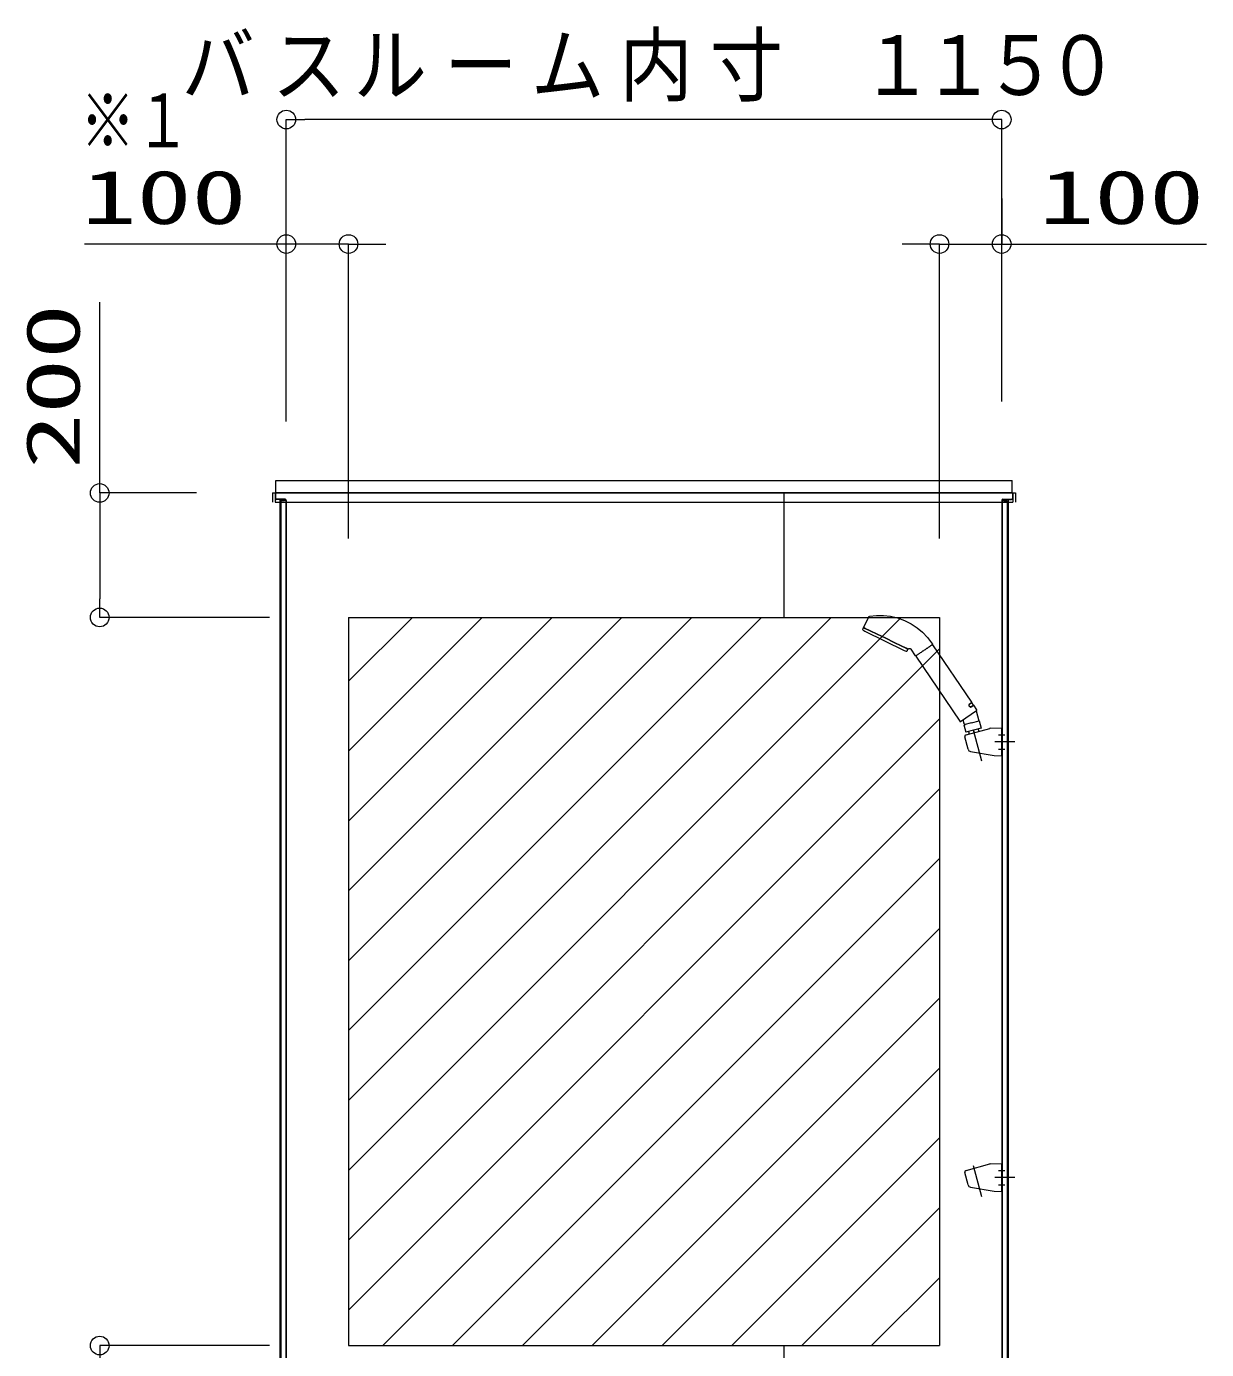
# Model space of a CAD drawing. Units: millimetres on the paper. Extents: x -305 to 305, y -152 to 152.
# Drawn here: x -220.19 to -182.25, y -44.71 to -2.19 of the extents above; entities that cross this region are included whole.
import ezdxf
from ezdxf.enums import TextEntityAlignment as Align

# ---------------------------------------------------------------- set-up
doc = ezdxf.new("R2010")
doc.units = ezdxf.units.MM
doc.linetypes.add('LONG_CHAIN', pattern=[21, 18, -1, 1, -1])
doc.layers.add('0-0_0', color=7, linetype='Continuous', lineweight=9)
doc.layers.add('0-1_VIEW0002', color=7, linetype='Continuous', lineweight=9)
doc.styles.add('ＭＳ ゴシック', font='')
doc.styles.get('ＭＳ ゴシック').set_extended_font_data('MS Gothic')

# ---------------------------------------------------------------- blocks, each defined once
blk = doc.blocks.new('_ORIGIN')
at = {"layer": '0-0_0'}
blk.add_line((0, 0), (-1, 0), dxfattribs=at)
blk.add_circle((0, 0), 0.5, dxfattribs=at)

msp = doc.modelspace()

# ---------------------------------------------------------------- linework, layer by layer
at = {"layer": '0-0_0'}
for p, q in [((-209.833, -38.955), (-192.065, -21.186)), ((-209.833, -36.71), (-194.31, -21.186)), ((-209.833, -34.465), (-196.555, -21.186)), ((-209.833, -32.219), (-198.8, -21.186)), ((-209.833, -29.974), (-201.045, -21.186)), ((-209.833, -27.729), (-203.29, -21.186)), ((-209.833, -25.484), (-205.535, -21.186)), ((-209.833, -23.239), (-207.78, -21.186)), ((-209.833, -41.2), (-190.833, -22.2)), ((-209.833, -43.445), (-190.833, -24.445)), ((-208.729, -44.586), (-190.833, -26.69)), ((-206.484, -44.586), (-190.833, -28.935)), ((-204.239, -44.586), (-190.833, -31.18)), ((-201.994, -44.586), (-190.833, -33.425)), ((-199.749, -44.586), (-190.833, -35.67)), ((-197.504, -44.586), (-190.833, -37.915)), ((-195.259, -44.586), (-190.833, -40.16)), ((-193.014, -44.586), (-190.833, -42.405))]:
    msp.add_line(p, q, dxfattribs=at)
at = {"layer": '0-1_VIEW0002'}
for p, q in [((-211.833, -14.246), (-211.833, -5.186)), ((-189.433, -5.186), (-211.233, -5.186)), ((-188.833, -14.246), (-188.833, -5.186)), ((-212.433, -9.186), (-213.033, -9.186)), ((-209.833, -9.186), (-211.833, -9.186)), ((-209.833, -18.646), (-209.833, -9.186)), ((-209.233, -9.186), (-208.633, -9.186)), ((-191.433, -9.185), (-192.033, -9.185)), ((-190.833, -18.646), (-190.833, -9.185)), ((-190.833, -9.185), (-188.833, -9.185)), ((-188.233, -9.185), (-187.633, -9.185)), ((-217.831, -17.186), (-217.831, -11.058)), ((-212.173, -16.786), (-188.493, -16.786)), ((-212.173, -17.186), (-212.173, -16.786)), ((-188.493, -17.186), (-188.493, -16.786)), ((-214.719, -17.186), (-217.831, -17.186)), ((-212.273, -17.186), (-212.273, -17.486)), ((-212.273, -17.186), (-188.393, -17.186)), ((-212.179, -17.186), (-212.193, -17.186)), ((-212.193, -17.186), (-212.193, -17.36)), ((-212.193, -17.186), (-212.193, -17.486)), ((-212.179, -17.186), (-212.179, -17.36)), ((-188.487, -17.186), (-212.179, -17.186)), ((-211.873, -17.386), (-212.153, -17.386)), ((-211.873, -17.386), (-212.153, -17.386)), ((-211.843, -17.4), (-212.153, -17.4)), ((-211.843, -17.4), (-212.153, -17.4)), ((-212.037, -17.4), (-212.037, -55.946)), ((-211.893, -17.4), (-211.893, -17.436)), ((-211.893, -17.4), (-211.893, -17.436)), ((-211.847, -17.426), (-211.847, -56.706)), ((-211.833, -17.426), (-211.833, -56.706)), ((-195.833, -17.186), (-195.833, -21.186)), ((-192.753, -17.186), (-192.633, -17.186)), ((-192.753, -17.186), (-192.633, -17.186)), ((-192.753, -17.186), (-192.633, -17.186)), ((-188.833, -17.426), (-188.833, -56.746)), ((-188.823, -17.4), (-188.513, -17.4)), ((-188.819, -17.426), (-188.819, -56.706)), ((-188.793, -17.386), (-188.513, -17.386)), ((-188.773, -17.4), (-188.773, -17.436)), ((-188.629, -17.4), (-188.629, -52.703)), ((-188.487, -17.186), (-188.487, -17.36)), ((-188.487, -17.186), (-188.473, -17.186)), ((-188.473, -17.186), (-188.473, -17.36)), ((-188.473, -17.186), (-188.473, -17.486)), ((-188.393, -17.186), (-188.393, -17.486)), ((-217.831, -17.786), (-217.831, -20.586)), ((-212.193, -17.486), (-188.473, -17.486)), ((-211.893, -17.436), (-212.013, -17.436)), ((-212.013, -17.436), (-212.013, -56.086)), ((-211.893, -17.436), (-212.013, -17.436)), ((-188.773, -17.436), (-188.653, -17.436)), ((-188.653, -17.436), (-188.653, -52.703)), ((-212.373, -21.186), (-217.831, -21.186)), ((-209.833, -21.186), (-190.833, -21.186)), ((-190.833, -21.186), (-190.833, -44.586)), ((-189.915, -25.422), (-190.02, -25.028)), ((-189.978, -24.955), (-189.214, -24.75)), ((-189.206, -24.749), (-188.833, -24.736)), ((-188.833, -25.637), (-188.833, -24.736)), ((-189.835, -25.494), (-189.078, -25.628)), ((-189.078, -25.628), (-188.833, -25.637)), ((-189.915, -39.422), (-190.02, -39.028)), ((-189.978, -38.955), (-189.214, -38.75)), ((-189.206, -38.749), (-188.833, -38.736)), ((-188.833, -39.637), (-188.833, -38.736)), ((-189.835, -39.494), (-189.078, -39.628)), ((-189.078, -39.628), (-188.833, -39.637)), ((-212.373, -44.586), (-217.831, -44.586)), ((-195.833, -44.586), (-195.833, -48.546))]:
    msp.add_line(p, q, dxfattribs=at)
at = {"layer": '0-1_VIEW0002', "color": 4}
for p, q in [((-193.102, -21.165), (-193.276, -21.498)), ((-193.285, -21.516), (-193.301, -21.554)), ((-193.234, -21.629), (-191.967, -22.247)), ((-191.086, -22.002), (-191.056, -22.047)), ((-189.796, -23.914), (-191.044, -22.064)), ((-191.867, -22.254), (-191.847, -22.217)), ((-191.603, -22.416), (-191.744, -22.206)), ((-191.591, -22.433), (-190.182, -24.522)), ((-190.155, -24.527), (-189.641, -24.181)), ((-189.877, -24.056), (-189.878, -24.055)), ((-189.877, -24.056), (-189.877, -24.056)), ((-189.797, -23.92), (-189.865, -23.965)), ((-189.858, -23.966), (-189.792, -23.921)), ((-189.822, -23.941), (-189.824, -23.938)), ((-189.805, -24.055), (-189.737, -24.009)), ((-189.803, -24.049), (-189.736, -24.004)), ((-189.736, -24.004), (-189.792, -23.921)), ((-189.764, -24.028), (-189.766, -24.024)), ((-189.635, -24.153), (-189.731, -24.01)), ((-189.658, -24.192), (-189.573, -24.509)), ((-190.079, -24.476), (-190.05, -24.585)), ((-190.018, -24.628), (-190.05, -24.585)), ((-190.018, -24.628), (-189.997, -24.622)), ((-189.805, -24.571), (-189.559, -24.505)), ((-189.559, -24.505), (-189.494, -24.748)), ((-189.494, -24.748), (-189.987, -24.877)), ((-189.895, -24.853), (-189.875, -24.927)), ((-189.585, -24.772), (-189.566, -24.844))]:
    msp.add_line(p, q, dxfattribs=at)
at = {"layer": '0-1_VIEW0002', "linetype": 'LONG_CHAIN'}
for p, q in [((-189.475, -25.804), (-189.74, -24.813)), ((-188.933, -24.956), (-188.733, -24.956)), ((-188.412, -25.186), (-189.052, -25.186)), ((-188.933, -25.416), (-188.733, -25.416)), ((-189.475, -39.804), (-189.74, -38.813)), ((-188.933, -38.956), (-188.733, -38.956)), ((-188.412, -39.186), (-189.052, -39.186)), ((-188.933, -39.416), (-188.733, -39.416))]:
    msp.add_line(p, q, dxfattribs=at)
at = {"layer": '0-1_VIEW0002', "color": 4, "linetype": 'LONG_CHAIN'}
msp.add_line((-189.74, -24.814), (-189.719, -24.891), dxfattribs=at)
at = {"layer": '0-1_VIEW0002'}
for points in [[(-188.833, -7.726), (-188.833, -9.185), (-182.247, -9.185)], [(-211.833, -14.886), (-211.833, -9.186), (-218.318, -9.186)], [(-209.833, -21.186), (-209.833, -44.586), (-190.833, -44.586)]]:
    msp.add_lwpolyline(points, dxfattribs=at)
at = {"layer": '0-1_VIEW0002', "color": 4}
for points in [[(-193.102, -21.165), (-193.101, -21.162), (-193.099, -21.16), (-193.098, -21.158), (-193.096, -21.156), (-193.094, -21.154), (-193.091, -21.153), (-193.089, -21.152), (-193.087, -21.151), (-193.084, -21.15), (-193.081, -21.149)], [(-193.081, -21.149), (-192.863, -21.124), (-192.637, -21.123), (-192.407, -21.149), (-192.18, -21.202), (-191.958, -21.282), (-191.747, -21.387), (-191.552, -21.515), (-191.375, -21.663), (-191.219, -21.826), (-191.086, -22.002)], [(-191.059, -22.062), (-191.063, -22.065), (-191.065, -22.065), (-191.066, -22.066), (-191.07, -22.069), (-191.078, -22.075), (-191.09, -22.082), (-191.096, -22.087), (-191.098, -22.088), (-191.099, -22.089), (-191.103, -22.091), (-191.119, -22.102), (-191.136, -22.114), (-191.155, -22.127), (-191.16, -22.13), (-191.166, -22.134), (-191.176, -22.141), (-191.199, -22.156), (-191.222, -22.172), (-191.234, -22.18), (-191.237, -22.182), (-191.24, -22.184), (-191.247, -22.188), (-191.272, -22.205), (-191.297, -22.222), (-191.323, -22.24), (-191.35, -22.258), (-191.375, -22.275), (-191.382, -22.279), (-191.388, -22.284), (-191.401, -22.292), (-191.425, -22.309), (-191.449, -22.324), (-191.46, -22.332), (-191.463, -22.334), (-191.466, -22.336), (-191.471, -22.34), (-191.492, -22.354), (-191.511, -22.367), (-191.529, -22.378)], [(-191.84, -22.201), (-191.832, -22.193), (-191.823, -22.187), (-191.812, -22.183), (-191.802, -22.181), (-191.791, -22.18), (-191.78, -22.182), (-191.769, -22.185), (-191.76, -22.191), (-191.751, -22.198), (-191.744, -22.206)], [(-191.529, -22.378), (-191.533, -22.381), (-191.537, -22.384), (-191.544, -22.389), (-191.557, -22.398), (-191.569, -22.405), (-191.573, -22.408), (-191.574, -22.409), (-191.575, -22.41), (-191.577, -22.411), (-191.584, -22.416), (-191.588, -22.418), (-191.589, -22.419)], [(-189.874, -23.973), (-189.875, -23.974), (-189.876, -23.975), (-189.876, -23.976), (-189.877, -23.977), (-189.878, -23.978), (-189.878, -23.978), (-189.879, -23.979), (-189.879, -23.98), (-189.88, -23.981), (-189.881, -23.982), (-189.881, -23.983), (-189.882, -23.984), (-189.882, -23.985), (-189.883, -23.986), (-189.883, -23.987), (-189.884, -23.987), (-189.885, -23.988), (-189.885, -23.989), (-189.886, -23.99), (-189.886, -23.991), (-189.886, -23.992), (-189.887, -23.993), (-189.887, -23.994), (-189.888, -23.995), (-189.888, -23.996), (-189.889, -23.997), (-189.889, -23.998), (-189.889, -23.999), (-189.89, -24), (-189.89, -24.001), (-189.89, -24.002), (-189.891, -24.003)], [(-189.875, -24.039), (-189.875, -24.038), (-189.881, -24.025), (-189.881, -24.024), (-189.881, -24.022), (-189.882, -24.021), (-189.882, -24.019), (-189.882, -24.018), (-189.882, -24.017), (-189.882, -24.015), (-189.882, -24.014), (-189.882, -24.012), (-189.882, -24.011), (-189.882, -24.01), (-189.882, -24.008), (-189.882, -24.007), (-189.882, -24.006), (-189.881, -24.004), (-189.88, -23.998), (-189.88, -23.997), (-189.879, -23.996), (-189.879, -23.994), (-189.878, -23.993), (-189.878, -23.992), (-189.877, -23.991), (-189.877, -23.99), (-189.877, -23.989), (-189.876, -23.988), (-189.876, -23.987), (-189.875, -23.985), (-189.874, -23.984), (-189.874, -23.983), (-189.873, -23.982), (-189.873, -23.981), (-189.869, -23.976), (-189.868, -23.974), (-189.866, -23.973), (-189.865, -23.971), (-189.863, -23.97), (-189.862, -23.968)], [(-189.803, -24.049), (-189.804, -24.05), (-189.806, -24.051), (-189.808, -24.052), (-189.81, -24.053), (-189.812, -24.053), (-189.814, -24.054), (-189.816, -24.055), (-189.818, -24.055), (-189.823, -24.056), (-189.825, -24.056), (-189.826, -24.057), (-189.827, -24.057), (-189.828, -24.057), (-189.829, -24.057), (-189.83, -24.057), (-189.832, -24.057), (-189.833, -24.057), (-189.834, -24.057), (-189.835, -24.057), (-189.837, -24.057), (-189.838, -24.057), (-189.839, -24.057), (-189.84, -24.057), (-189.842, -24.056), (-189.848, -24.055), (-189.849, -24.055), (-189.851, -24.055), (-189.852, -24.054), (-189.853, -24.054), (-189.855, -24.053), (-189.856, -24.053), (-189.857, -24.052), (-189.864, -24.049), (-189.865, -24.048), (-189.866, -24.047), (-189.867, -24.046), (-189.873, -24.041), (-189.874, -24.04), (-189.875, -24.039)], [(-189.862, -23.968), (-189.86, -23.967), (-189.858, -23.966)], [(-189.861, -24.063), (-189.86, -24.063), (-189.859, -24.063), (-189.858, -24.063), (-189.857, -24.063), (-189.856, -24.064), (-189.855, -24.064), (-189.854, -24.064), (-189.853, -24.064), (-189.85, -24.064), (-189.849, -24.065), (-189.848, -24.065), (-189.847, -24.065), (-189.846, -24.065), (-189.845, -24.065), (-189.844, -24.065), (-189.843, -24.065), (-189.842, -24.065), (-189.841, -24.065), (-189.84, -24.065), (-189.838, -24.065), (-189.837, -24.065), (-189.836, -24.065), (-189.835, -24.065), (-189.834, -24.064), (-189.833, -24.064), (-189.831, -24.064), (-189.83, -24.064), (-189.829, -24.064), (-189.828, -24.064), (-189.827, -24.064), (-189.826, -24.063), (-189.825, -24.063), (-189.824, -24.063), (-189.823, -24.063), (-189.822, -24.062), (-189.821, -24.062), (-189.82, -24.062), (-189.819, -24.062)], [(-189.805, -24.571), (-190.051, -24.637), (-189.987, -24.877)]]:
    msp.add_lwpolyline(points, dxfattribs=at)
msp.add_lwpolyline([(-191.852, -22.204), (-191.906, -22.177), (-192.06, -22.102), (-192.29, -21.99), (-192.561, -21.857), (-192.833, -21.725), (-193.063, -21.613), (-193.217, -21.538), (-193.271, -21.511), (-193.217, -21.538), (-193.063, -21.613), (-192.833, -21.725), (-192.561, -21.857), (-192.29, -21.99), (-192.06, -22.102), (-191.906, -22.177)], close=True, dxfattribs=at)
at = {"layer": '0-1_VIEW0002'}
for centre, radius, start, end in [((-212.153, -17.36), 0.04, 180, 270), ((-212.153, -17.36), 0.04, 180, 270), ((-212.153, -17.36), 0.026, 180, 270), ((-212.153, -17.36), 0.026, 180, 270), ((-211.873, -17.426), 0.04, 360, 90), ((-211.873, -17.426), 0.04, 360, 90), ((-211.873, -17.426), 0.026, 360, 90), ((-211.873, -17.426), 0.026, 360, 90), ((-188.793, -17.426), 0.04, 90, 180), ((-188.793, -17.426), 0.026, 90, 180), ((-188.513, -17.36), 0.04, 270, 0), ((-188.513, -17.36), 0.026, 270, 0), ((-189.962, -25.013), 0.06, 105, 195), ((-189.204, -24.789), 0.04, 92, 105), ((-189.818, -25.396), 0.1, 195, 260), ((-189.962, -39.013), 0.06, 105, 195), ((-189.204, -38.789), 0.04, 92, 105), ((-189.818, -39.396), 0.1, 195, 260)]:
    msp.add_arc(centre, radius, start, end, dxfattribs=at)
at = {"layer": '0-1_VIEW0002', "color": 4}
for centre, radius, start, end in [((-193.274, -21.566), 0.03, 156, 235.5486), ((-190.428, -17.418), 5.061, 235.5486, 236.3087), ((-193.276, -21.52), 0.01, 64, 156), ((-193.267, -21.502), 0.01, 152.5269, 244), ((-193.23, -21.62), 0.01, 236.3087, 244), ((-191.053, -22.069), 0.01, 34, 124), ((-191.064, -22.053), 0.01, 304, 34), ((-191.963, -22.238), 0.01, 244, 251.6913), ((-190.376, -17.443), 5.061, 251.6913, 252.4514), ((-191.893, -22.239), 0.03, 252.4514, 332), ((-191.856, -22.213), 0.01, 332, 64), ((-191.847, -22.195), 0.01, 244, 319.783), ((-191.594, -22.411), 0.01, 214, 304), ((-191.583, -22.427), 0.01, 124, 214), ((-189.8, -23.916), 0.004, 304, 34), ((-189.735, -24.013), 0.004, 34, 124), ((-189.652, -24.164), 0.02, 304, 34), ((-190.166, -24.511), 0.02, 214, 304)]:
    msp.add_arc(centre, radius, start, end, dxfattribs=at)

# ---------------------------------------------------------------- block references
at = {"layer": '0-1_VIEW0002', "xscale": 0.6, "yscale": 0.6}
for p, rotation in [((-211.833, -5.186), 180), ((-209.833, -9.186), 180), ((-188.833, -9.185), 180), ((-217.831, -17.186), 90), ((-217.831, -21.186), 270), ((-217.831, -44.586), 90)]:
    msp.add_blockref('_ORIGIN', p, dxfattribs=dict(at, rotation=rotation))
for p in [(-188.833, -5.186), (-211.833, -9.186), (-190.833, -9.185)]:
    msp.add_blockref('_ORIGIN', p, dxfattribs=at)

# ---------------------------------------------------------------- texts
at = {"layer": '0-1_VIEW0002', "style": 'ＭＳ ゴシック'}
for s, height, width, p in [('バ', 1.921, 0.9, (-215.201, -4.971)), ('ス', 1.921, 0.9, (-212.293, -4.971)), ('ル', 1.921, 0.9, (-209.669, -4.971)), ('ム', 1.921, 0.9, (-203.967, -4.971)), ('内', 1.921, 0.9, (-201.127, -4.971)), ('寸', 1.921, 0.9, (-198.219, -4.971)), ('１', 1.921, 0.9, (-193.379, -4.971)), ('１', 1.921, 0.9, (-191.391, -4.971)), ('５', 1.921, 0.9, (-189.403, -4.971)), ('０', 1.921, 0.9, (-187.415, -4.971)), ('ー', 1.921, 0.9, (-206.761, -4.971)), ('※１', 1.73, 0.75, (-218.458, -6.601)), ('100', 1.73, 1.5, (-218.408, -9.061)), ('100', 1.73, 1.5, (-187.622, -9.06))]:
    msp.add_text(s, height=height, dxfattribs=dict(at, width=width)).set_placement(p, align=Align.BOTTOM_LEFT)
at = {"layer": '0-1_VIEW0002', "style": 'ＭＳ ゴシック', "width": 1.5}
msp.add_text('200', height=1.73, rotation=90, dxfattribs=at).set_placement((-217.956, -16.409), align=Align.BOTTOM_LEFT)

doc.saveas('drawing.dxf')
